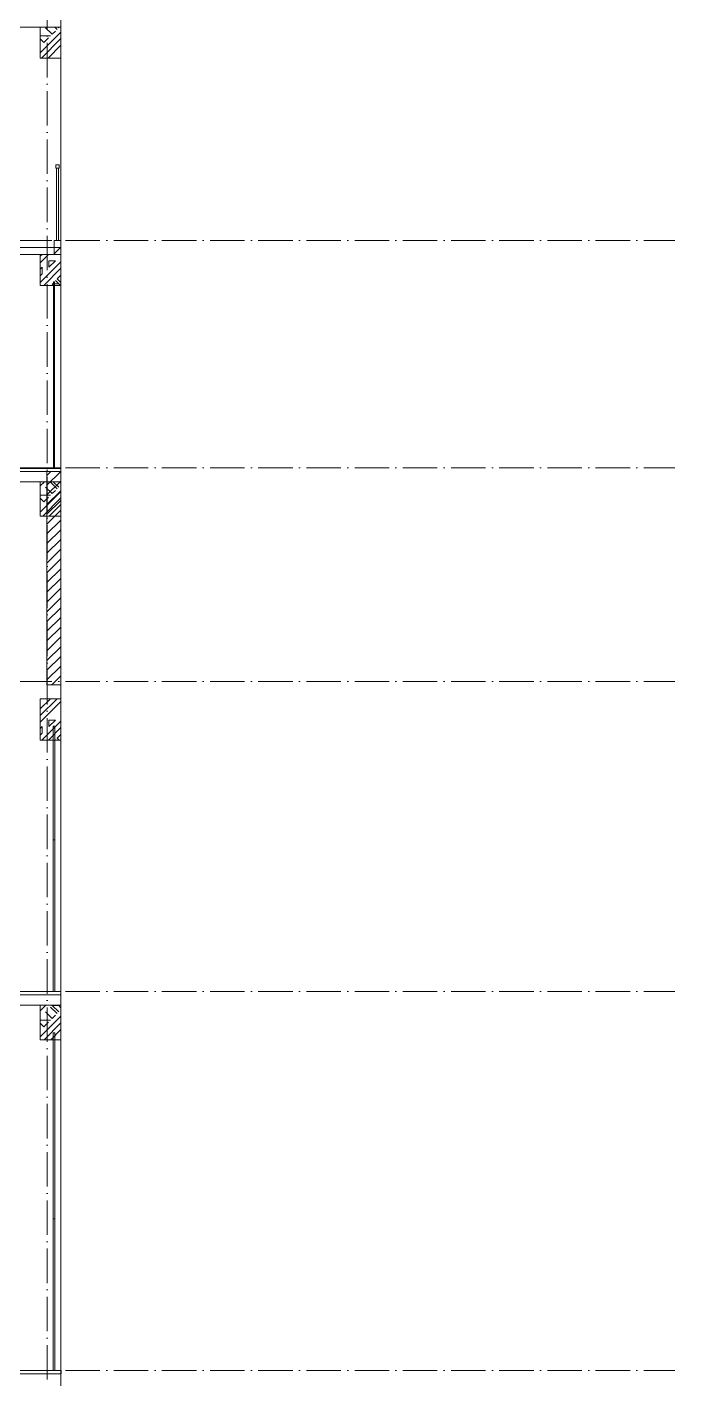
# Model space of a CAD drawing. Header units: millimetres. Extents: x -4940 to 55609, y -15283 to 93540.
# Drawn here: x 42107 to 51521, y 5375 to 25000 of the extents above; entities that cross this region are included whole.
import ezdxf

# ---------------------------------------------------------------- set-up
doc = ezdxf.new("R2010")
doc.units = ezdxf.units.MM
doc.linetypes.add('Grid Line', pattern=[14, 10, -2, 0, -2])
for name, color, linetype, lineweight in [('A-FLOR-HRAL', 41, 'Continuous', 5), ('A-FLOR-MCUT', 3, 'Continuous', 9), ('HATCH-TUONG', 152, 'Continuous', 9), ('KINH', 152, 'Continuous', 5), ('NET CAT', 3, 'Continuous', 5), ('NET CATConcrete', 3, 'Continuous', 5), ('NET THAY 2', 55, 'Continuous', 5), ('NET-CAT', 3, 'Continuous', 9), ('NET-THAY', 2, 'Continuous', 15), ('TRUC', 225, 'Continuous', 5)]:
    doc.layers.add(name, color=color, linetype=linetype, lineweight=lineweight)
pattern_1 = [(0, (21278.48, 39800), (1625.6, 406.4), [67.056, -1152.144, 67.056, -1152.144, -6502.4]), (0, (21278.48, 39800), (1625.6, 406.4), [-2438.4, 67.056, -2371.344, 67.056, -1152.144, -2844.8]), (0, (21278.48, 39800), (1625.6, 406.4), [-6096, 67.056, -745.744, 67.056, -1964.944]), (120, (21888.08, 40003.2), (-1164.753, 1204.611), [67.056, -1152.144, 67.056, -7654.544]), (120, (21888.08, 40003.2), (-1164.753, 1204.611), [-1286.256, -1152.144, 67.056, -2371.344, -4064]), (120, (21888.08, 40003.2), (-1164.753, 1204.611), [-4876.8, 67.056, -1152.144, 67.056, -2777.744]), (120, (21888.08, 40003.2), (-1164.753, 1204.611), [-6163.056, -745.744, 67.056, -1964.944]), (240, (22091.28, 40816), (-460.8473, -1611.011), [67.056, -1152.144, 67.056, -7654.544]), (240, (22091.28, 40816), (-460.8473, -1611.011), [-1286.256, -1152.144, 67.056, -2371.344, -4064]), (240, (22091.28, 40816), (-460.8473, -1611.011), [-4876.8, 67.056, -1152.144, 67.056, -2777.744]), (240, (22091.28, 40816), (-460.8473, -1611.011), [-6163.056, -745.744, 67.056, -1964.944])]
pattern_2 = [(45, (21373.7, 39800), (-476.246, 476.246), []), (45, (21469, 39800), (-476.246, 476.246), []), (45, (21278.5, 39800), (-476.246, 476.246), []), (45, (21754.7, 39800), (-476.246, 476.246), []), (45, (21850, 39800), (-476.246, 476.246), []), (0, (21659.5, 39895.25), (0, 952.5), [95.25, -857.25]), (0, (21754.7, 39990.5), (0, 952.5), [95.25, -857.25]), (45, (21659.5, 39895.25), (0, 952.491), [134.684, -1212.342]), (45, (21754.7, 39895.25), (0, 952.491), [134.684, -1212.342]), (0, (21659.5, 39895.25), (0, 952.5), [95.25, -857.25]), (90, (21183.2, 39895.25), (-952.5, 6e-14), [95.25, -857.25]), (90, (21278.5, 39895.25), (-952.5, 6e-14), [190.5, -762]), (45, (21183.2, 39990.5), (0, 952.491), [134.684, -1212.342]), (90, (22040.5, 40181), (-952.5, 6e-14), [95.25, -857.25]), (0, (21945.2, 40181), (0, 952.5), [95.25, -857.25]), (45, (21945.2, 40181), (0, 952.491), [134.684, -1212.342]), (0, (22135.7, 39895.25), (0, 952.5), [95.25, -857.25]), (0, (22135.7, 40371.5), (0, 952.5), [95.25, -857.25]), (90, (22326.2, 40466.75), (-952.5, 6e-14), [95.25, -857.25]), (45, (22135.7, 40371.5), (0, 952.491), [269.367, -1077.66]), (45, (22231, 40371.5), (0, 952.491), [134.684, -1212.342]), (45, (22421.5, 40562), (0, 952.491), [134.684, -1212.342]), (0, (22421.5, 40657.25), (0, 952.5), [95.25, -857.25]), (90, (22421.5, 40562), (-952.5, 6e-14), [95.25, -857.25]), (0, (21754.7, 40562), (0, 952.5), [95.25, -857.25]), (0, (21945.2, 40657.25), (0, 952.5), [95.25, -857.25]), (90, (21850, 40562), (-952.5, 6e-14), [95.25, -857.25]), (90, (21945.2, 40562), (-952.5, 6e-14), [95.25, -857.25]), (45, (21754.7, 40562), (0, 952.491), [134.684, -1212.342]), (45, (21945.2, 40562), (0, 952.491), [134.684, -1212.342]), (135, (21397.46, 40014.8), (-952.491, 6e-14), [134.684, -1212.342]), (135, (21516.6, 40133.4), (-952.491, 6e-14), [134.683, -1212.342]), (135, (21588.04, 40204.8), (-952.491, 6e-14), [134.683, -1212.342]), (135, (21611.85, 40228.6), (-952.491, 6e-14), [134.683, -1212.342]), (135, (21659.5, 40276.25), (-952.491, 6e-14), [134.683, -1212.342]), (135, (21683.3, 40300.06), (-952.491, 6e-14), [134.683, -1212.342]), (135, (21754.7, 40371.5), (-952.491, 6e-14), [134.683, -1212.342]), (135, (21802.35, 40419.1), (-952.491, 6e-14), [134.683, -1212.342]), (45, (21397.46, 40014.8), (0, 952.491), [95.25, -1251.775]), (45, (21516.6, 40133.4), (0, 952.491), [67.36, -1279.665]), (45, (21683.3, 40300.06), (0, 952.491), [67.36, -1279.665]), (45, (21588.04, 40395.3), (0, 952.491), [67.36, -1279.665]), (45, (21754.7, 40371.5), (0, 952.491), [67.36, -1279.665]), (45, (21659.5, 40466.75), (0, 952.491), [67.36, -1279.665]), (0, (21302.7, 40109.5), (0, 952.5), [190.043, -762.457]), (0, (21516.6, 40323.9), (0, 952.5), [95.25, -857.25])]

# ---------------------------------------------------------------- blocks, each defined once
blk = doc.blocks.new('System Panel - Glazed-394770-MẶT CẮT A-A')
at = {"layer": 'KINH', "color": 7, "lineweight": 9}
for p, q in [((42487, 2200), (42487, 0)), ((42513, 2200), (42487, 2200)), ((42513, 0), (42513, 2200)), ((42487, 0), (42513, 0))]:
    blk.add_line(p, q, dxfattribs=at)
blk = doc.blocks.new('System Panel - Glazed-503857-MẶT CẮT A-A')
at = {"layer": 'KINH', "color": 7, "lineweight": 9}
for p, q in [((42487, 4900), (42487, 2200)), ((42513, 4900), (42487, 4900)), ((42513, 2200), (42513, 4900)), ((42487, 2200), (42513, 2200))]:
    blk.add_line(p, q, dxfattribs=at)
blk = doc.blocks.new('System Panel - Glazed-V27-MẶT CẮT A-A')
at = {"layer": 'KINH', "color": 7, "lineweight": 9}
for p, q in [((42487, 13200), (42487, 11000)), ((42513, 13200), (42487, 13200)), ((42513, 11000), (42513, 13200)), ((42487, 11000), (42513, 11000))]:
    blk.add_line(p, q, dxfattribs=at)
blk = doc.blocks.new('System Panel - Glazed-610713-MẶT CẮT A-A')
at = {"layer": 'KINH', "color": 7, "lineweight": 9}
for p, q in [((42487, 14850), (42487, 13200)), ((42513, 14850), (42487, 14850)), ((42513, 13200), (42513, 14850)), ((42487, 13200), (42513, 13200))]:
    blk.add_line(p, q, dxfattribs=at)
blk = doc.blocks.new('ALC1807-ASCENT PLAZA-TANG 1_2_rvt-1-MẶT CẮT A-A')
at = {"layer": 'HATCH-TUONG', "lineweight": 5}
h = blk.add_hatch(dxfattribs=at)
h.set_pattern_fill('FP_2', color=10, style=0, pattern_type=2)
h.set_pattern_definition([(45, (21278.48, 39800), (-70.71068, 70.71068), [])])
h.paths.add_polyline_path([(42397, 15450), (42597, 15450), (42597, 18550), (42397, 18550), (42397, 16881)], flags=0)
at = {"layer": 'NET-CAT', "color": 7}
for p, q in [((42397, 18550), (42397, 15450)), ((42597, 18550), (42397, 18550)), ((42597, 15450), (42597, 18550)), ((42397, 15450), (42597, 15450))]:
    blk.add_line(p, q, dxfattribs=at)
at = {"layer": 'NET-CAT', "color": 250, "lineweight": 15}
for p, q in [((42600, 11000), (0, 11000)), ((42600, 10950), (42600, 11000)), ((0, 10950), (42600, 10950)), ((42601, 5500), (1, 5500)), ((42601, 5450), (42601, 5500)), ((1, 5450), (42601, 5450))]:
    blk.add_line(p, q, dxfattribs=at)
at = {"lineweight": 9}
for name, p in [('System Panel - Glazed-610713-MẶT CẮT A-A', (0, 0)), ('System Panel - Glazed-V27-MẶT CẮT A-A', (0, 0)), ('System Panel - Glazed-503857-MẶT CẮT A-A', (0, 5500)), ('System Panel - Glazed-394770-MẶT CẮT A-A', (0, 5500))]:
    blk.add_blockref(name, p, dxfattribs=at)
blk = doc.blocks.new('System Panel - Glazed-829545-MẶT CẮT A-A')
at = {"layer": 'KINH', "color": 7, "lineweight": 9}
for p, q in [((42494, 20800), (42494, 18600)), ((42506, 20800), (42494, 20800)), ((42506, 18600), (42506, 20800)), ((42494, 18600), (42506, 18600))]:
    blk.add_line(p, q, dxfattribs=at)
blk = doc.blocks.new('System Panel - Glazed-829547-MẶT CẮT A-A')
at = {"layer": 'KINH', "color": 7, "lineweight": 9}
for p, q in [((42494, 21300), (42494, 20800)), ((42506, 21300), (42494, 21300)), ((42506, 20800), (42506, 21300)), ((42494, 20800), (42506, 20800))]:
    blk.add_line(p, q, dxfattribs=at)
blk = doc.blocks.new('ALC1807-ASCENT PLAZA-TANG DIEN HINH_rvt-1-MẶT CẮT A-A')
at = {"layer": 'NET CAT'}
h = blk.add_hatch(dxfattribs=at)
h.set_pattern_fill('FP_9', color=10, style=0, pattern_type=2)
h.set_pattern_definition(pattern_1)
h.paths.add_polyline_path([(32800, 18590), (42600, 18590), (42600, 18600), (32800, 18600)], flags=0)
h = blk.add_hatch(dxfattribs=at)
h.set_pattern_fill('FP_9', color=10, style=0, pattern_type=2)
h.set_pattern_definition(pattern_1)
h.paths.add_polyline_path([(32800, 18550), (42600, 18550), (42600, 18590), (32800, 18590)], flags=0)
at = {"layer": 'A-FLOR-MCUT', "color": 7}
blk.add_line((42600, 18590), (32800, 18590), dxfattribs=at)
at = {"layer": 'NET-CAT', "color": 250, "lineweight": 15}
for p, q in [((42600, 18600), (32800, 18600)), ((32800, 18550), (42600, 18550)), ((42600, 18550), (42600, 18600))]:
    blk.add_line(p, q, dxfattribs=at)
at = {"color": 10, "lineweight": 5}
for name in ['System Panel - Glazed-829547-MẶT CẮT A-A', 'System Panel - Glazed-829545-MẶT CẮT A-A']:
    blk.add_blockref(name, (0, 0), dxfattribs=at)
blk = doc.blocks.new('Railing - 25mm-77671-MẶT CẮT A-A')
at = {"layer": 'NET THAY 2', "color": 130, "lineweight": 9}
for p, q in [((42537, 22950), (42537, 21900)), ((42562, 21900), (42562, 22950))]:
    blk.add_line(p, q, dxfattribs=at)
blk = doc.blocks.new('Railing - Railing-227109-MẶT CẮT A-A')
at = {"layer": 'A-FLOR-HRAL', "color": 130, "lineweight": 9}
for p, q in [((42525, 23000), (42525, 22950)), ((42575, 23000), (42525, 23000)), ((42575, 22950), (42575, 23000)), ((42525, 22950), (42575, 22950))]:
    blk.add_line(p, q, dxfattribs=at)
blk.add_blockref('Railing - 25mm-77671-MẶT CẮT A-A', (0, 0))
blk = doc.blocks.new('ALC1807-ASCENT PLAZA-TANG DIEN HINH-TANG 5_rvt-1-MẶT CẮT A-A')
at = {"layer": 'HATCH-TUONG'}
h = blk.add_hatch(dxfattribs=at)
h.set_pattern_fill('FP_10', color=130, style=0, pattern_type=2)
h.set_pattern_definition([(45, (21278.48, 39800), (-141.4214, 141.4214), [])])
h.paths.add_polyline_path([(42500, 21700), (42600, 21700), (42600, 21900), (42500, 21900), (42500, 21877)], flags=0)
at = {"layer": 'NET-CAT', "color": 130}
for p, q in [((42500, 21900), (42500, 21700)), ((42600, 21900), (42500, 21900)), ((42600, 21700), (42600, 21900)), ((42500, 21700), (42600, 21700))]:
    blk.add_line(p, q, dxfattribs=at)
at = {"color": 50, "lineweight": 35}
blk.add_blockref('Railing - Railing-227109-MẶT CẮT A-A', (0, 0), dxfattribs=at)

msp = doc.modelspace()

# ---------------------------------------------------------------- hatches: boundary and pattern name
at = {"layer": 'NET CATConcrete'}
h = msp.add_hatch(dxfattribs=at)
h.set_pattern_fill('FP_1', color=256, style=0, pattern_type=2)
h.set_pattern_definition(pattern_2)
h.paths.add_polyline_path([(42299.9, 24550), (42599.9, 24550), (42599.9, 25000), (42299.9, 25000)], flags=0)
h = msp.add_hatch(dxfattribs=at)
h.set_pattern_fill('FP_1', color=256, style=0, pattern_type=2)
h.set_pattern_definition(pattern_2)
h.paths.add_polyline_path([(42299.9, 21250), (42599.9, 21250), (42599.9, 21700), (42299.9, 21700)], flags=0)
h = msp.add_hatch(dxfattribs=at)
h.set_pattern_fill('FP_1', color=256, style=0, pattern_type=2)
h.set_pattern_definition(pattern_2)
h.paths.add_polyline_path([(42599.9, 17900), (42599.9, 18400), (42299.9, 18400), (42299.9, 17900)], flags=0)
h = msp.add_hatch(dxfattribs=at)
h.set_pattern_fill('FP_1', color=256, style=0, pattern_type=2)
h.set_pattern_definition(pattern_2)
h.paths.add_polyline_path([(42299.9, 14650), (42599.9, 14650), (42599.9, 15250), (42299.9, 15250)], flags=0)
h = msp.add_hatch(dxfattribs=at)
h.set_pattern_fill('FP_1', color=256, style=0, pattern_type=2)
h.set_pattern_definition(pattern_2)
h.paths.add_polyline_path([(42599.9, 10300), (42599.9, 10800), (42299.9, 10800), (42299.9, 10300)], flags=0)

# ---------------------------------------------------------------- linework, layer by layer
at = {"layer": 'NET CAT', "lineweight": 13}
for p, q in [((42299.9, 25000), (42299.9, 24550)), ((42599.9, 24550), (42599.9, 25000)), ((42299.9, 24550), (42599.9, 24550)), ((42299.9, 21700), (42299.9, 21250)), ((42599.9, 21250), (42599.9, 21700)), ((42299.9, 21250), (42599.9, 21250)), ((42299.9, 18400), (42299.9, 17900)), ((42599.9, 17900), (42599.9, 18400)), ((42299.9, 17900), (42599.9, 17900)), ((42599.9, 15250), (42299.9, 15250)), ((42299.9, 15250), (42299.9, 14650)), ((42599.9, 14650), (42599.9, 15250)), ((42299.9, 14650), (42599.9, 14650)), ((42299.9, 10800), (42299.9, 10300)), ((42599.9, 10300), (42599.9, 10800)), ((42299.9, 10300), (42599.9, 10300))]:
    msp.add_line(p, q, dxfattribs=at)
at = {"layer": 'NET CAT'}
for p, q in [((42599.9, 24550), (42599.9, 21900)), ((42599.9, 21250), (42599.9, 18600)), ((42599.9, 17900), (42599.9, 15250)), ((42599.9, 14650), (42599.9, 11000)), ((42599.9, 10300), (42599.9, 5500))]:
    msp.add_line(p, q, dxfattribs=at)
at = {"layer": 'NET CATConcrete'}
for p, q in [((42599.9, 25000), (42299.9, 25000)), ((42599.9, 21700), (42299.9, 21700)), ((42599.9, 18400), (42299.9, 18400)), ((42599.9, 10800), (42299.9, 10800))]:
    msp.add_line(p, q, dxfattribs=at)
at = {"layer": 'NET-CAT', "lineweight": 15}
for p, q in [((33099.9, 25000), (42299.9, 25000)), ((42599.9, 25000), (42599.9, 25100)), ((42599.9, 21800), (41499.9, 21800)), ((42599.9, 21700), (42599.9, 21800)), ((33099.9, 21700), (42299.9, 21700)), ((42599.9, 18550), (-0.1, 18550)), ((42599.9, 18400), (42599.9, 18550)), ((299.9, 18400), (42299.9, 18400)), ((42599.9, 10950), (-0.1, 10950)), ((299.9, 10800), (42299.9, 10800)), ((42599.9, 10800), (42599.9, 10950)), ((42599.9, 5450), (-0.1, 5450)), ((42599.9, 5300), (42599.9, 5450))]:
    msp.add_line(p, q, dxfattribs=at)
at = {"layer": 'NET-THAY', "lineweight": 9}
for p, q in [((42299.9, 25000), (42599.9, 25000)), ((42299.9, 21700), (42599.9, 21700)), ((42299.9, 18400), (42599.9, 18400)), ((42299.9, 10800), (42599.9, 10800))]:
    msp.add_line(p, q, dxfattribs=at)
at = {"layer": 'TRUC', "linetype": 'Grid Line', "ltscale": 50}
for p, q in [((42399.9, -12136), (42399.9, 93540.4)), ((-4939.7, 21900), (51521, 21900)), ((-4939.7, 18600), (51521, 18600)), ((-4939.7, 15500), (51521, 15500)), ((-4939.7, 11000), (51521, 11000)), ((-4939.7, 5500), (51521, 5500))]:
    msp.add_line(p, q, dxfattribs=at)
at = {"layer": 'TRUC', "linetype": 'Grid Line'}
msp.add_line((42599.9, -9596), (42599.9, 93540.4), dxfattribs=at)

# ---------------------------------------------------------------- block references
at = {"lineweight": 5}
for name in ['ALC1807-ASCENT PLAZA-TANG DIEN HINH-TANG 5_rvt-1-MẶT CẮT A-A', 'ALC1807-ASCENT PLAZA-TANG DIEN HINH_rvt-1-MẶT CẮT A-A', 'ALC1807-ASCENT PLAZA-TANG 1_2_rvt-1-MẶT CẮT A-A']:
    msp.add_blockref(name, (0, 0), dxfattribs=at)

doc.saveas('drawing.dxf')
